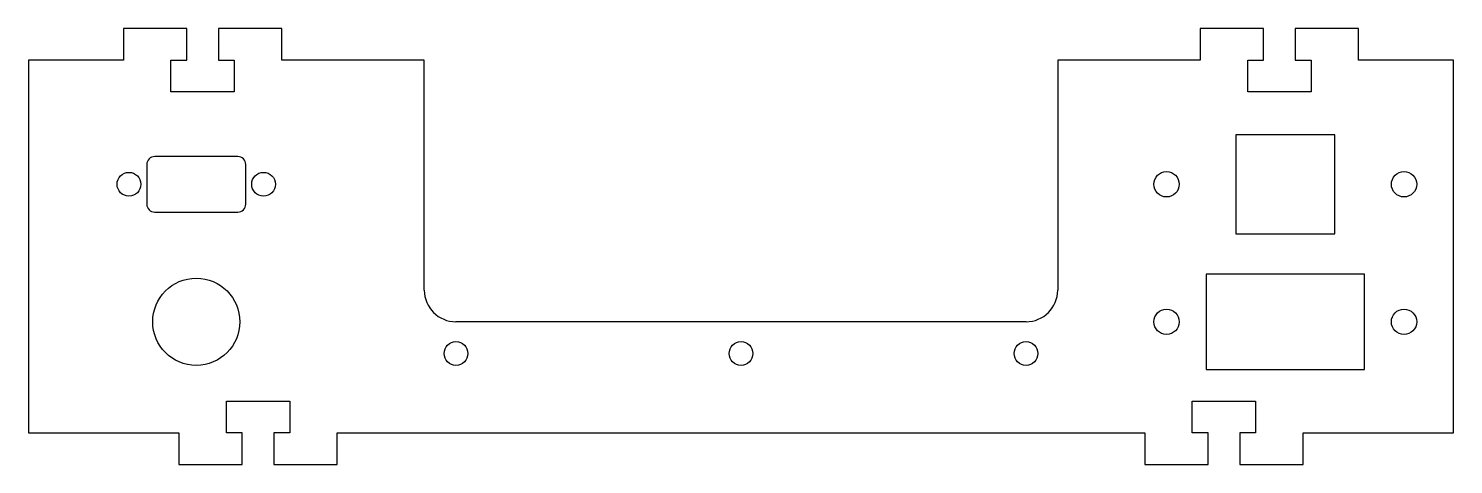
# Model space of a CAD drawing. Header units: millimetres. Extents: x 0 to 180, y -51 to 4.
import ezdxf

# ---------------------------------------------------------------- set-up
doc = ezdxf.new("R2010")
doc.units = ezdxf.units.MM

msp = doc.modelspace()

# ---------------------------------------------------------------- linework, layer by layer
at = {"color": 7, "linetype": 'Continuous', "lineweight": 25}
for p, q in [((20, 4), (12, 4)), ((12, 4), (12, 0)), ((20, 0), (20, 4)), ((32, 4), (24, 4)), ((24, 4), (24, 0)), ((32, 0), (32, 4)), ((156, 4), (148, 4)), ((148, 4), (148, 0)), ((156, 0), (156, 4)), ((168, 4), (160, 4)), ((160, 4), (160, 0)), ((168, 0), (168, 4)), ((12, 0), (0, 0)), ((0, 0), (0, -47)), ((18, -4), (18, 0)), ((18, 0), (20, 0)), ((24, 0), (26, 0)), ((26, 0), (26, -4)), ((50, 0), (32, 0)), ((50, -29), (50, 0)), ((148, 0), (130, 0)), ((130, 0), (130, -29)), ((154, -4), (154, 0)), ((154, 0), (156, 0)), ((160, 0), (162, 0)), ((162, 0), (162, -4)), ((180, 0), (168, 0)), ((180, -47), (180, 0)), ((26, -4), (18, -4)), ((162, -4), (154, -4)), ((165, -9.4), (152.5, -9.4)), ((152.5, -9.4), (152.5, -21.9)), ((165, -21.9), (165, -9.4)), ((26.44, -12.15), (15.94, -12.15)), ((14.94, -13.15), (14.94, -18.15)), ((27.44, -18.15), (27.44, -13.15)), ((15.94, -19.15), (26.44, -19.15)), ((152.5, -21.9), (165, -21.9)), ((168.75, -27), (148.75, -27)), ((148.75, -27), (148.75, -39)), ((168.75, -39), (168.75, -27)), ((126, -33), (54, -33)), ((148.75, -39), (168.75, -39)), ((25, -47), (25, -43)), ((25, -43), (33, -43)), ((33, -43), (33, -47)), ((147, -47), (147, -43)), ((147, -43), (155, -43)), ((155, -43), (155, -47)), ((0, -47), (19, -47)), ((19, -47), (19, -51)), ((27, -47), (25, -47)), ((27, -51), (27, -47)), ((33, -47), (31, -47)), ((31, -47), (31, -51)), ((39, -51), (39, -47)), ((39, -47), (141, -47)), ((141, -47), (141, -51)), ((149, -47), (147, -47)), ((149, -51), (149, -47)), ((155, -47), (153, -47)), ((153, -47), (153, -51)), ((161, -51), (161, -47)), ((161, -47), (180, -47)), ((19, -51), (27, -51)), ((31, -51), (39, -51)), ((141, -51), (149, -51)), ((153, -51), (161, -51))]:
    msp.add_line(p, q, dxfattribs=at)
for centre, radius in [((12.69, -15.65), 1.5), ((29.69, -15.65), 1.5), ((143.75, -15.65), 1.6), ((173.75, -15.65), 1.6), ((21.19, -33), 5.5), ((143.75, -33), 1.6), ((173.75, -33), 1.6), ((54, -37), 1.5), ((90, -37), 1.5), ((126, -37), 1.5)]:
    msp.add_circle(centre, radius, dxfattribs=at)
for centre, radius, start, end in [((15.94, -13.15), 1, 90, 180), ((26.44, -13.15), 1, 0, 90), ((15.94, -18.15), 1, 180, 270), ((26.44, -18.15), 1, 270, 0), ((54, -29), 4, 180, 270), ((126, -29), 4, 270, 0)]:
    msp.add_arc(centre, radius, start, end, dxfattribs=at)

doc.saveas('drawing.dxf')
